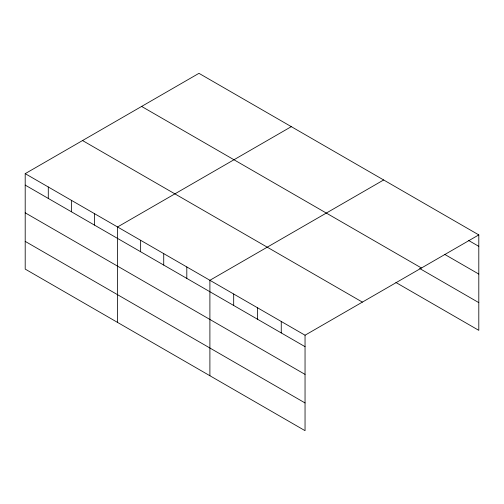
<?xml version="1.0" encoding="UTF-8"?>
<svg xmlns="http://www.w3.org/2000/svg" width="504" height="504" viewBox="0 0 504 504"><rect width="100%" height="100%" fill="white"/><g stroke="black" fill="none" stroke-linecap="round" stroke-linejoin="round"><path stroke-width="0.76" d="M305.046 374.39L305.046 335.217L25.2 173.653L25.2 269.098L305.046 430.668L305.046 374.39L25.2 212.82M395.886 282.479L478.8 330.347L478.8 234.902L198.954 73.332L25.2 173.653M291.306 126.649L117.552 226.97L117.552 322.415M383.651 179.966L209.897 280.287L209.897 375.732M305.046 335.217L478.8 234.902M468.607 240.465L478.8 246.349M444.818 254.451L478.8 274.069M141.618 106.438L421.464 268.002M419.674 268.493L478.8 302.633M82.536 140.547L362.382 302.11M25.2 185.1L305.046 346.67M25.2 241.378L305.046 402.948M281.257 321.483L281.257 332.936M257.468 307.749L257.468 319.202M233.686 294.015L233.686 305.468M186.808 266.956L186.808 278.403M163.724 253.625L163.724 265.079M140.635 240.295L140.635 251.748M94.462 213.639L94.462 225.086M71.373 200.308L71.373 211.762M48.29 186.978L48.29 198.431"/></g></svg>
